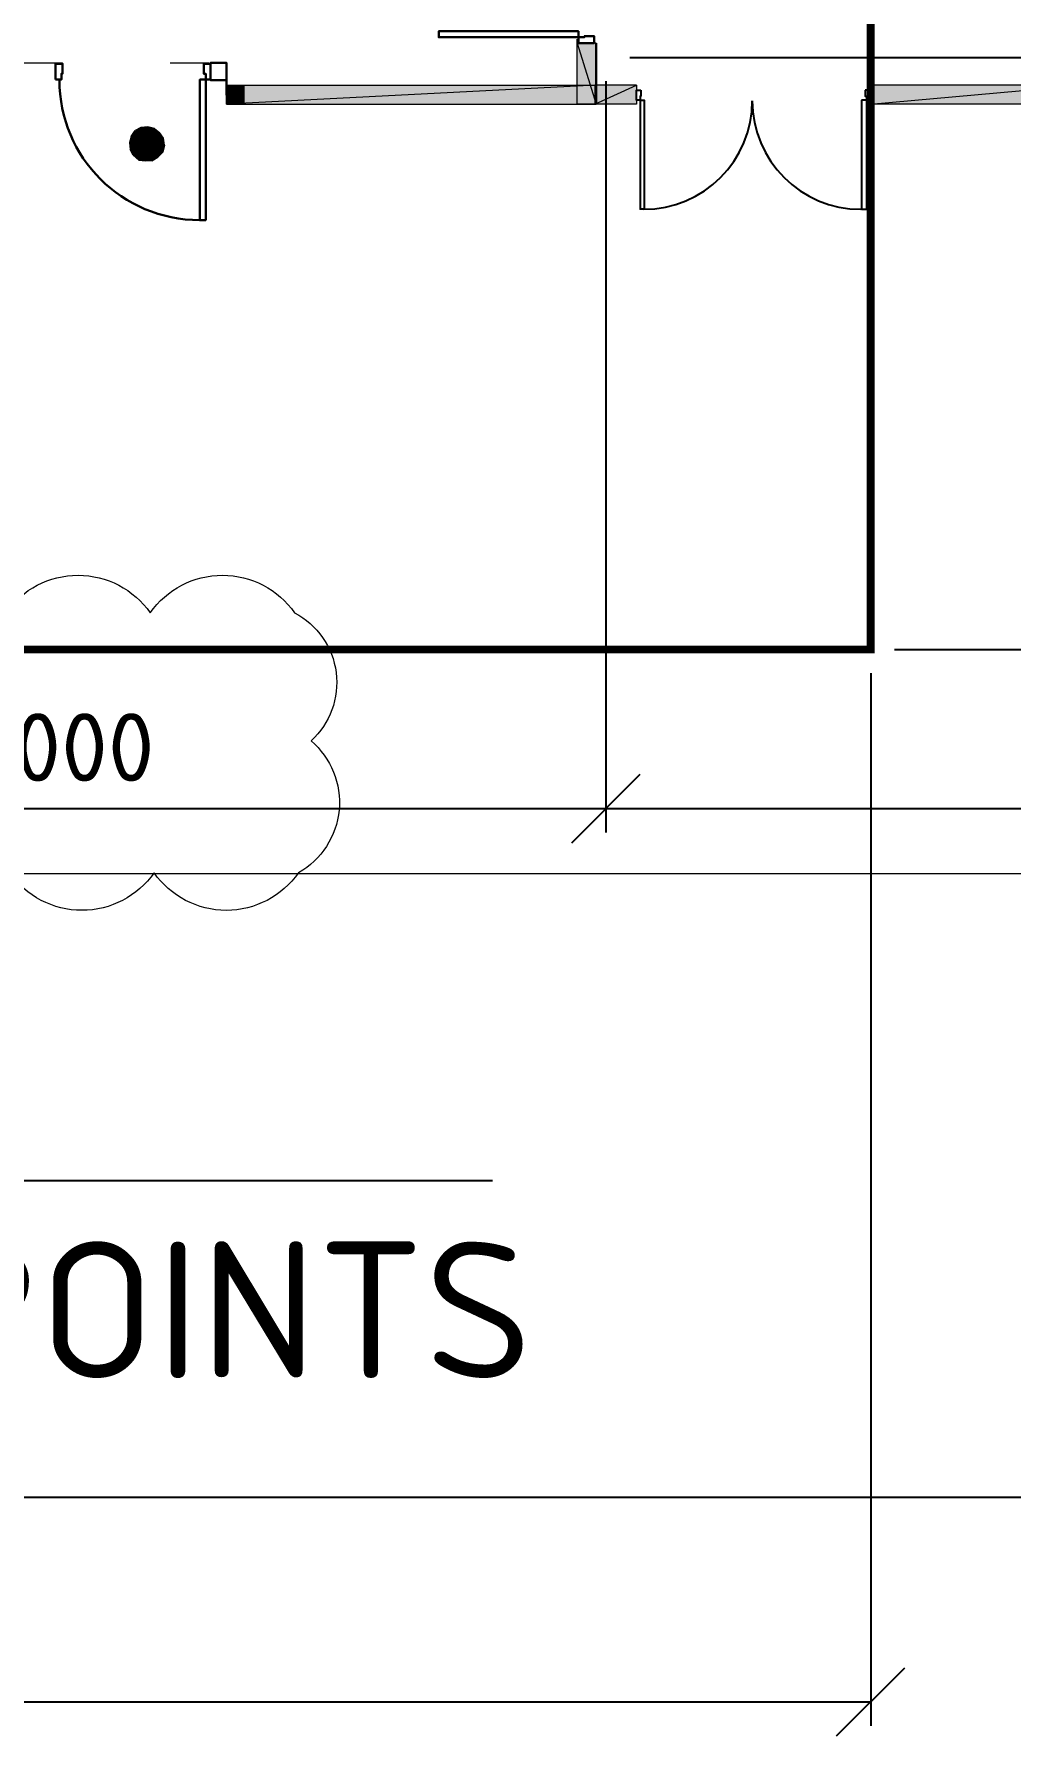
# Model space of a CAD drawing. Header units: inches. Extents: x 8618018 to 8935006, y 2431589 to 2567223.
# Drawn here: x 8718215 to 8724486, y 2464367 to 2475290 of the extents above; entities that cross this region are included whole.
import ezdxf

# ---------------------------------------------------------------- set-up
doc = ezdxf.new("R2010")
doc.units = ezdxf.units.IN
doc.header["$MEASUREMENT"] = 0
doc.layers.get('Defpoints').update_dxf_attribs({"color": 252})
for name, color, linetype, lineweight in [('DIM', 252, 'Continuous', 13), ('ICT', 6, 'Continuous', 13), ('Rev', 252, 'Continuous', 0)]:
    doc.layers.add(name, color=color, linetype=linetype, lineweight=lineweight)
doc.layers.add('LAY-ROAD CARREGE WAY', color=252, linetype='Continuous')
doc.styles.add('ISOCPEUR', font='isocpeur.ttf')
doc.dimstyles.new('DIM', dxfattribs={"dimscale": 175, "dimtxt": 2.5, "dimasz": 2.5, "dimexe": 0.875, "dimexo": 0.875, "dimgap": 1, "dimtad": 1, "dimdec": 0, "dimzin": 9, "dimdsep": 46, "dimtxsty": 'ISOCPEUR', "dimblk": 'OBLIQUE', "dimcen": 0.09, "dimclrd": 256, "dimclre": 256, "dimclrt": 252, "dimadec": 0, "dimazin": 0, "dimtfac": 1, "dimtdec": 0, "dimtmove": 0, "dimatfit": 3, "dimfxl": 1, "dimtfill": 1, "dimtolj": 1, "dimtzin": 0, "dimarcsym": 0})

# ---------------------------------------------------------------- blocks, each defined once
blk = doc.blocks.new('_Oblique')
at = {"color": 0, "linetype": 'ByBlock', "lineweight": -2}
blk.add_line((-0.5, -0.5), (0.5, 0.5), dxfattribs=at)
blk = doc.blocks.new('*D228')
at = {"layer": 'Defpoints', "color": 0, "transparency": 16777216}
for p in [(93805, 37800), (98358, 37800), (93805, 3800)]:
    blk.add_point(p, dxfattribs=at)
at = {"layer": 'DIM', "lineweight": -2, "transparency": 16777216}
for p, q in [((93958, 37800), (98511, 37800)), ((98358, 3800), (98358, 37800)), ((93958, 3800), (98511, 3800))]:
    blk.add_line(p, q, dxfattribs=at)
at = {"layer": 'DIM', "lineweight": -2, "transparency": 16777216, "xscale": 437.5, "yscale": 437.5, "zscale": 437.5}
for p, rotation in [((98358, 37800), 90), ((98358, 3800), 270)]:
    blk.add_blockref('_Oblique', p, dxfattribs=dict(at, rotation=rotation))
at = {"layer": 'DIM', "color": 252, "transparency": 16777216, "insert": (97964, 20800), "char_height": 437.5, "attachment_point": 5, "rotation": 90, "style": 'ISOCPEUR', "bg_fill": 3, "box_fill_scale": 1.1, "bg_fill_color": 256, "bg_fill_true_color": 13158600, "bg_fill_transparency": 0}
blk.add_mtext('\\A1;34000', dxfattribs=at)
blk = doc.blocks.new('*D270')
at = {"layer": 'Defpoints', "color": 0, "transparency": 16777216}
for p in [(95505, 0), (95505, -6754), (0, -8229)]:
    blk.add_point(p, dxfattribs=at)
at = {"layer": 'DIM', "lineweight": -2, "transparency": 16777216}
for p, q in [((95505, -153), (95505, -6908)), ((0, -8075), (0, -6601)), ((0, -6754), (95505, -6754))]:
    blk.add_line(p, q, dxfattribs=at)
at = {"layer": 'DIM', "lineweight": -2, "transparency": 16777216, "xscale": 437.5, "yscale": 437.5, "zscale": 437.5, "rotation": 180}
blk.add_blockref('_Oblique', (0, -6754), dxfattribs=at)
at = {"layer": 'DIM', "lineweight": -2, "transparency": 16777216, "xscale": 437.5, "yscale": 437.5, "zscale": 437.5}
blk.add_blockref('_Oblique', (95505, -6754), dxfattribs=at)
at = {"layer": 'DIM', "color": 252, "transparency": 16777216, "insert": (47752, -6361), "char_height": 437.5, "attachment_point": 5, "style": 'ISOCPEUR', "bg_fill": 3, "box_fill_scale": 1.1, "bg_fill_color": 256, "bg_fill_true_color": 13158600, "bg_fill_transparency": 0}
blk.add_mtext('\\A1;95505', dxfattribs=at)
blk = doc.blocks.new('*D273')
at = {"layer": 'Defpoints', "color": 0, "transparency": 16777216}
for p in [(95505, 54685), (95505, 0), (99926, 0)]:
    blk.add_point(p, dxfattribs=at)
at = {"layer": 'DIM', "lineweight": -2, "transparency": 16777216}
for p, q in [((95658, 54685), (100079, 54685)), ((99926, 54685), (99926, 0)), ((95658, 0), (100079, 0))]:
    blk.add_line(p, q, dxfattribs=at)
at = {"layer": 'DIM', "lineweight": -2, "transparency": 16777216, "xscale": 437.5, "yscale": 437.5, "zscale": 437.5}
for p, rotation in [((99926, 54685), 90), ((99926, 0), 270)]:
    blk.add_blockref('_Oblique', p, dxfattribs=dict(at, rotation=rotation))
at = {"layer": 'DIM', "color": 252, "transparency": 16777216, "insert": (99532, 27343), "char_height": 437.5, "attachment_point": 5, "rotation": 90, "style": 'ISOCPEUR', "bg_fill": 3, "box_fill_scale": 1.1, "bg_fill_color": 256, "bg_fill_true_color": 13158600, "bg_fill_transparency": 0}
blk.add_mtext('\\A1;54685', dxfattribs=at)
blk = doc.blocks.new('*D301')
at = {"layer": 'Defpoints', "color": 0, "transparency": 16777216}
for p in [(93805, 3800), (104255, 3560), (93805, -1022)]:
    blk.add_point(p, dxfattribs=at)
at = {"layer": 'DIM', "lineweight": -2, "transparency": 16777216}
for p, q in [((93805, 3647), (93805, -1175)), ((104255, 3407), (104255, -1175)), ((104255, -1022), (93805, -1022))]:
    blk.add_line(p, q, dxfattribs=at)
at = {"layer": 'DIM', "lineweight": -2, "transparency": 16777216, "xscale": 437.5, "yscale": 437.5, "zscale": 437.5, "rotation": 180}
blk.add_blockref('_Oblique', (93805, -1022), dxfattribs=at)
at = {"layer": 'DIM', "lineweight": -2, "transparency": 16777216, "xscale": 437.5, "yscale": 437.5, "zscale": 437.5}
blk.add_blockref('_Oblique', (104255, -1022), dxfattribs=at)
at = {"layer": 'DIM', "color": 252, "transparency": 16777216, "insert": (99030, -628), "char_height": 437.5, "attachment_point": 5, "style": 'ISOCPEUR', "bg_fill": 3, "box_fill_scale": 1.1, "bg_fill_color": 256, "bg_fill_true_color": 13158600, "bg_fill_transparency": 0}
blk.add_mtext('\\A1;10450', dxfattribs=at)
blk = doc.blocks.new('*D264')
at = {"layer": 'Defpoints', "color": 0, "transparency": 16777216}
for p in [(86805, 3800), (93805, 3800), (86805, -1022)]:
    blk.add_point(p, dxfattribs=at)
at = {"layer": 'DIM', "lineweight": -2, "transparency": 16777216}
for p, q in [((86805, 3647), (86805, -1175)), ((93805, 3647), (93805, -1175)), ((93805, -1022), (86805, -1022))]:
    blk.add_line(p, q, dxfattribs=at)
at = {"layer": 'DIM', "lineweight": -2, "transparency": 16777216, "xscale": 437.5, "yscale": 437.5, "zscale": 437.5, "rotation": 180}
blk.add_blockref('_Oblique', (86805, -1022), dxfattribs=at)
at = {"layer": 'DIM', "lineweight": -2, "transparency": 16777216, "xscale": 437.5, "yscale": 437.5, "zscale": 437.5}
blk.add_blockref('_Oblique', (93805, -1022), dxfattribs=at)
at = {"layer": 'DIM', "color": 252, "transparency": 16777216, "insert": (90305, -628), "char_height": 437.5, "attachment_point": 5, "style": 'ISOCPEUR', "bg_fill": 3, "box_fill_scale": 1.1, "bg_fill_color": 256, "bg_fill_true_color": 13158600, "bg_fill_transparency": 0}
blk.add_mtext('\\A1;7000', dxfattribs=at)
blk = doc.blocks.new('*D268')
at = {"layer": 'Defpoints', "color": 0, "transparency": 16777216}
for p in [(93805, 3800), (95505, 0), (98358, 0)]:
    blk.add_point(p, dxfattribs=at)
at = {"layer": 'DIM', "lineweight": -2, "transparency": 16777216}
for p, q in [((93958, 3800), (98511, 3800)), ((98358, 3800), (98358, 0)), ((95658, 0), (98511, 0))]:
    blk.add_line(p, q, dxfattribs=at)
at = {"layer": 'DIM', "lineweight": -2, "transparency": 16777216, "xscale": 437.5, "yscale": 437.5, "zscale": 437.5}
for p, rotation in [((98358, 3800), 90), ((98358, 0), 270)]:
    blk.add_blockref('_Oblique', p, dxfattribs=dict(at, rotation=rotation))
at = {"layer": 'DIM', "color": 252, "transparency": 16777216, "insert": (97964, 1900), "char_height": 437.5, "attachment_point": 5, "rotation": 90, "style": 'ISOCPEUR', "bg_fill": 3, "box_fill_scale": 1.1, "bg_fill_color": 256, "bg_fill_true_color": 13158600, "bg_fill_transparency": 0}
blk.add_mtext('\\A1;3800', dxfattribs=at)
blk = doc.blocks.new('mcc room')
h = blk.add_hatch(color=252)
h.paths.add_polyline_path([(3621, 1747), (3500, 1747), (3621, 1355)])
h.paths.add_polyline_path([(3500, 1747), (3621, 1355), (3500, 1355)])
h = blk.add_hatch(color=252)
h.paths.add_polyline_path([(3621, 1355), (3621, 1476), (1248, 1355)])
h.paths.add_polyline_path([(3621, 1476), (1248, 1355), (1248, 1476)])
h = blk.add_hatch(color=252)
h.paths.add_polyline_path([(1361, 1355), (1361, 1476), (1248, 1355)])
h.paths.add_polyline_path([(1361, 1476), (1248, 1355), (1248, 1476)])
h = blk.add_hatch(color=252)
h.paths.add_polyline_path([(3614, 1476), (3614, 1355), (3880, 1476)])
h.paths.add_polyline_path([(3614, 1355), (3880, 1476), (3880, 1355)])
h = blk.add_hatch(color=252)
h.paths.add_polyline_path([(5380, 1476), (5380, 1355), (6743, 1476)])
h.paths.add_polyline_path([(5380, 1355), (6743, 1476), (6743, 1355)])
h = blk.add_hatch(color=252)
h.paths.add_polyline_path([(699, 1205), (662, 1185), (738, 1097)])
h.paths.add_polyline_path([(662, 1185), (738, 1097), (637, 1148)])
h.paths.add_polyline_path([(738, 1097), (637, 1148), (625, 1109)])
blk.add_hatch(color=252).paths.add_polyline_path([(743, 1210), (699, 1205), (738, 1097)])
h = blk.add_hatch(color=252)
h.paths.add_polyline_path([(844, 1136), (819, 1173), (738, 1097)])
h.paths.add_polyline_path([(819, 1173), (738, 1097), (787, 1198)])
h.paths.add_polyline_path([(738, 1097), (787, 1198), (743, 1210)])
h = blk.add_hatch(color=252)
h.paths.add_polyline_path([(625, 1109), (630, 1064), (738, 1097)])
h.paths.add_polyline_path([(630, 1064), (738, 1097), (649, 1028)])
h.paths.add_polyline_path([(738, 1097), (649, 1028), (686, 995)])
h = blk.add_hatch(color=252)
h.paths.add_polyline_path([(686, 995), (726, 991), (738, 1097)])
h.paths.add_polyline_path([(726, 991), (738, 1097), (770, 991)])
h.paths.add_polyline_path([(738, 1097), (770, 991), (807, 1015)])
h = blk.add_hatch(color=252)
h.paths.add_polyline_path([(807, 1015), (839, 1047), (738, 1097)])
h.paths.add_polyline_path([(839, 1047), (738, 1097), (851, 1092)])
h.paths.add_polyline_path([(738, 1097), (851, 1092), (844, 1136)])
at = {"color": 252, "linetype": 'Continuous', "lineweight": 30}
for points in [[(3508, 1784), (3508, 1823), (2611, 1823), (2611, 1784)], [(3508, 1784), (2611, 1784), (2611, 1784)], [(3621, 1355), (3621, 1747), (3621, 1747)], [(1248, 1508), (1147, 1508), (1147, 1621), (1248, 1621), (1248, 1412)], [(1115, 1513), (1078, 1513), (1078, 611), (1115, 611)], [(1115, 1513), (1115, 611), (1115, 611)]]:
    blk.add_lwpolyline(points, dxfattribs=at)
at = {"color": 252, "linetype": 'Continuous', "lineweight": 20}
blk.add_lwpolyline([(3500, 1476), (3500, 1772), (3500, 1772)], dxfattribs=at)
at = {"color": 252, "linetype": 'Continuous', "lineweight": 30}
for points in [[(3508, 1747), (3508, 1784), (3545, 1784), (3545, 1791), (3609, 1791), (3609, 1747)], [(152, 1513), (189, 1513), (189, 1550), (196, 1550), (196, 1614), (152, 1614)], [(1147, 1513), (1115, 1513), (1115, 1550), (1103, 1550), (1103, 1614), (1147, 1614)]]:
    blk.add_lwpolyline(points, close=True, dxfattribs=at)
at = {"color": 252, "linetype": 'Continuous', "lineweight": -2}
for points in [[(3621, 1747), (3500, 1747), (3621, 1355)], [(3500, 1747), (3621, 1355), (3500, 1355)], [(3621, 1355), (3621, 1476), (1248, 1355)], [(3621, 1476), (1248, 1355), (1248, 1476)], [(1361, 1355), (1361, 1476), (1248, 1355)], [(1361, 1476), (1248, 1355), (1248, 1476)], [(3614, 1476), (3614, 1355), (3880, 1476)], [(3614, 1355), (3880, 1476), (3880, 1355)], [(5380, 1476), (5380, 1355), (6743, 1476)], [(5380, 1355), (6743, 1476), (6743, 1355)], [(699, 1205), (662, 1185), (738, 1097)], [(743, 1210), (699, 1205), (738, 1097)], [(738, 1097), (787, 1198), (743, 1210)], [(738, 1097), (637, 1148), (625, 1109)], [(625, 1109), (630, 1064), (738, 1097)], [(630, 1064), (738, 1097), (649, 1028)], [(662, 1185), (738, 1097), (637, 1148)], [(738, 1097), (649, 1028), (686, 995)], [(686, 995), (726, 991), (738, 1097)], [(726, 991), (738, 1097), (770, 991)], [(819, 1173), (738, 1097), (787, 1198)], [(844, 1136), (819, 1173), (738, 1097)], [(738, 1097), (851, 1092), (844, 1136)], [(738, 1097), (770, 991), (807, 1015)], [(807, 1015), (839, 1047), (738, 1097)], [(839, 1047), (738, 1097), (851, 1092)]]:
    blk.add_lwpolyline(points, close=True, dxfattribs=at)
at = {"color": 252, "linetype": 'Continuous', "lineweight": 5}
for points in [[(-1364, 1621), (196, 1621), (196, 1621)], [(888, 1621), (1135, 1621), (1135, 1621)]]:
    blk.add_lwpolyline(points, dxfattribs=at)
at = {"color": 252, "linetype": 'Continuous', "lineweight": 25}
for points in [[(3909, 1444), (3909, 1407), (3904, 1407), (3904, 1380), (3880, 1380), (3880, 1444)], [(5348, 1444), (5348, 1407), (5356, 1407), (5356, 1380), (5380, 1380), (5380, 1444)]]:
    blk.add_lwpolyline(points, close=True, dxfattribs=at)
for points in [[(3904, 1380), (3904, 680), (3904, 680)], [(3904, 1380), (3929, 1380), (3929, 680), (3904, 680)], [(5324, 1380), (5324, 680), (5356, 680)], [(5356, 1380), (5324, 1380), (5324, 1380)], [(5356, 1380), (5356, 680), (5356, 680)]]:
    blk.add_lwpolyline(points, dxfattribs=at)
at = {"color": 252, "linetype": 'Continuous', "lineweight": 30}
blk.add_open_spline([(176, 1510), (176, 1013), (578, 611), (1076, 611)], degree=3, dxfattribs=at)
at = {"color": 252, "linetype": 'Continuous', "lineweight": 25}
for points in [[(3926, 680), (4311, 680), (4624, 993), (4624, 1377)], [(4624, 1377), (4624, 993), (4934, 680), (5321, 680)]]:
    blk.add_open_spline(points, degree=3, dxfattribs=at)
blk = doc.blocks.new('GA CRM')
at = {"layer": 'DIM'}
blk.add_line((99255, -1440), (88305, -1440), dxfattribs=at)
at = {"layer": 'LAY-ROAD CARREGE WAY', "color": 252}
blk.add_line((19500, -5440), (99255, -5440), dxfattribs=at)
at = {"layer": 'DIM', "color": 252, "style": 'ISOCPEUR'}
blk.add_text('TERMINATION POINTS', height=875, dxfattribs=at).set_placement((81693.4, -4675.9))
at = {"layer": 'DIM'}
dim = blk.add_linear_dim(base=(98357.7, 37800), p1=(93805, 3800), p2=(93805, 37800), angle=90, dimstyle='DIM', dxfattribs=at)
dim.commit()
dim.dimension.update_dxf_attribs({"geometry": '*D228', "text_midpoint": (97964, 20800)})
blk.add_leader([(79620, 6949.6), (81120.5, -3409), (93076.4, -3409)], dimstyle='DIM', override={"dimgap": 1, "dimtad": 0}, dxfattribs=at)
at = {"const_width": 50}
blk.add_lwpolyline([(0, 0), (0, 54685), (95505, 54685), (95505, 0), (0, 0)], dxfattribs=at)
at = {"layer": 'DIM'}
dim = blk.add_linear_dim(base=(95505, -6754.4), p1=(0, -8228.6), p2=(95505, 0), dimstyle='DIM', override={"dimarcsym": 1}, dxfattribs=at)
dim.commit()
dim.dimension.update_dxf_attribs({"geometry": '*D270', "text_midpoint": (47752.5, -6360.7)})
dim = blk.add_linear_dim(base=(99925.6, 0), p1=(95505, 54685), p2=(95505, 0), angle=90, dimstyle='DIM', override={"dimarcsym": 1}, dxfattribs=at)
dim.commit()
dim.dimension.update_dxf_attribs({"geometry": '*D273', "text_midpoint": (99531.9, 27342.5)})
dim = blk.add_linear_dim(base=(93805, -1021.7), p1=(104255, 3560), p2=(93805, 3800), dimstyle='DIM', override={"dimarcsym": 1}, dxfattribs=at)
dim.commit()
dim.dimension.update_dxf_attribs({"geometry": '*D301', "text_midpoint": (99030, -628)})
dim = blk.add_linear_dim(base=(86805, -1021.7), p1=(93805, 3800), p2=(86805, 3800), dimstyle='DIM', override={"dimarcsym": 1}, dxfattribs=at)
dim.commit()
dim.dimension.update_dxf_attribs({"geometry": '*D264', "text_midpoint": (90305, -628)})
at = {"layer": 'Rev'}
blk.add_lwpolyline([(89953.1, 234.8, -0.5205671), (90880, 234.8, -0.5205671), (91806.8, 234.8, -0.5205671), (91912.2, -586.6, -0.5205671), (91831.9, -1433.1, -0.5205671), (90905, -1433.1, -0.5205671), (89978.2, -1433.1, -0.5205671)], format="xyb", dxfattribs=at)
at = {"layer": 'DIM'}
dim = blk.add_linear_dim(base=(98357.7, 0), p1=(93805, 3800), p2=(95505, 0), angle=90, dimstyle='DIM', override={"dimarcsym": 1}, dxfattribs=at)
dim.commit()
dim.dimension.update_dxf_attribs({"geometry": '*D268', "text_midpoint": (97964, 1900)})

msp = doc.modelspace()

# ---------------------------------------------------------------- block references
at = {"color": 252}
msp.add_blockref('GA CRM', (8628081, 2471340), dxfattribs=at)

# ---------------------------------------------------------------- next in the draw order: block references
at = {"layer": 'ICT'}
msp.add_blockref('mcc room', (8718202, 2473484.8), dxfattribs=at)

doc.saveas('drawing.dxf')
